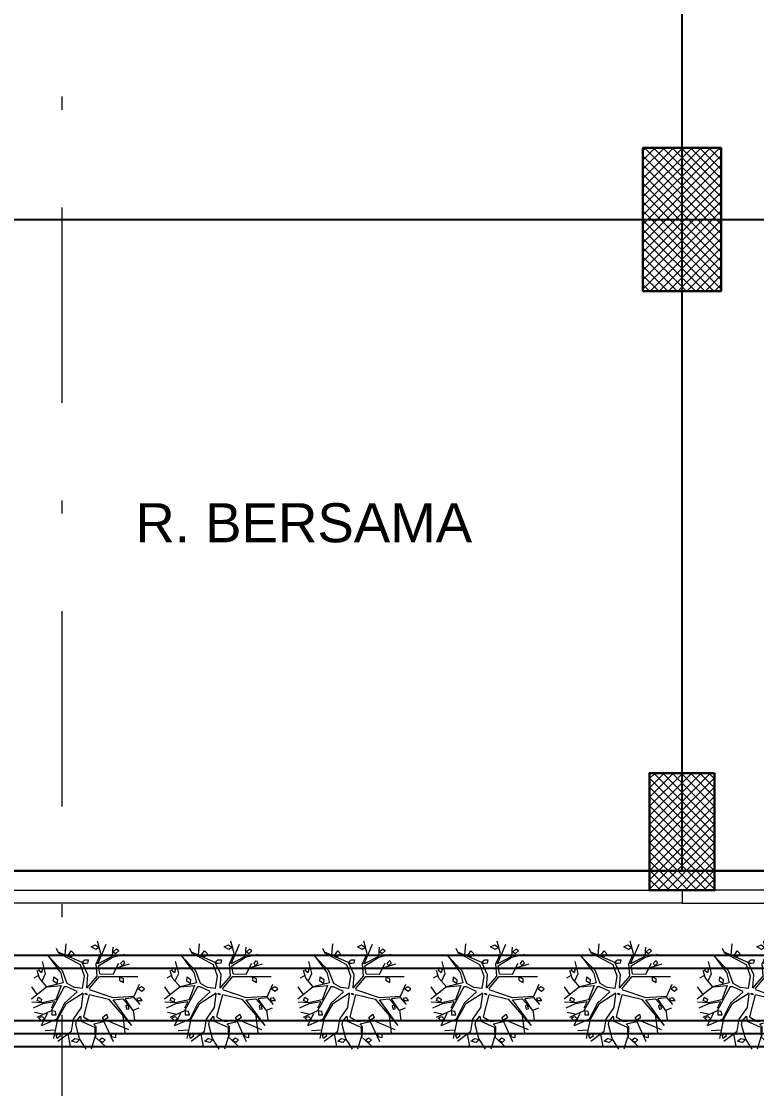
# Model space of a CAD drawing. Header units: millimetres. Extents: x -324 to 75, y -297 to 74.
# Drawn here: x -88.3 to -82.65, y -1.33 to 6.87 of the extents above; entities that cross this region are included whole.
import ezdxf

# ---------------------------------------------------------------- set-up
doc = ezdxf.new("R2010")
doc.units = ezdxf.units.MM
doc.linetypes.add('DASHDOT', pattern=[1, 0.5, -0.25, 0, -0.25])
for name, color, linetype, lineweight in [('ars', 11, 'Continuous', 0), ('KOL', 1, 'Continuous', 30), ('lan', 7, 'Continuous', 15), ('NOT', 7, 'Continuous', 20), ('POHON', 62, 'Continuous', 5)]:
    doc.layers.add(name, color=color, linetype=linetype, lineweight=lineweight)
doc.layers.add('as', color=1, linetype='Continuous', plot=False)
doc.styles.add('ATTR', font='romans.shx', dxfattribs={"width": 0.8, "height": 0.56})
doc.styles.get("Standard").update_dxf_attribs({"font": 'arial.ttf'})

# ---------------------------------------------------------------- blocks, each defined once
blk = doc.blocks.new('k1')
at = {"layer": 'ars'}
h = blk.add_hatch(dxfattribs=at)
h.set_pattern_fill('_USER', color=256, scale=0.05, angle=45, double=1, pattern_type=0)
h.set_pattern_definition([(45, (0, -5), (-0.03535534, 0.03535534), []), (135, (0, -5), (-0.03535534, -0.03535534), [])])
h.paths.add_polyline_path([(-0.3, -0.55), (0.3, -0.55), (0.3, 0.55), (-0.3, 0.55)])
at = {"layer": 'KOL'}
blk.add_lwpolyline([(-0.3, -0.55), (0.3, -0.55), (0.3, 0.55), (-0.3, 0.55)], close=True, dxfattribs=at)
blk = doc.blocks.new('k3')
at = {"layer": 'ars'}
h = blk.add_hatch(dxfattribs=at)
h.set_pattern_fill('_USER', color=256, scale=0.05, angle=45, double=1, pattern_type=0)
h.set_pattern_definition([(45, (0, -5.05), (-0.03535534, 0.03535534), []), (135, (0, -5.05), (-0.03535534, -0.03535534), [])])
h.paths.add_polyline_path([(-0.25, -0.45), (0.25, -0.45), (0.25, 0.45), (-0.25, 0.45)])
at = {"layer": 'KOL'}
blk.add_lwpolyline([(-0.25, -0.45), (0.25, -0.45), (0.25, 0.45), (-0.25, 0.45)], close=True, dxfattribs=at)
blk = doc.blocks.new('bola-3')
at = {"layer": 'POHON'}
for p, q in [((-0.045, 2.245), (-0.318, 1.803)), ((0.177, 2.226), (0.328, 1.732)), ((-1.212, 1.009), (-1.377, 1.803)), ((-1.198, 1.908), (-0.648, 1.503)), ((-0.799, 1.609), (-0.703, 2.138)), ((-0.318, 1.803), (-0.469, 1.238)), ((0.315, 1.344), (0.328, 1.767)), ((0.356, 1.785), (0.37, 1.327)), ((0.387, 1.789), (0.731, 2.125)), ((0.686, 1.115), (1.057, 1.926)), ((-1.308, 1.468), (-1.721, 1.485)), ((-0.648, 1.503), (-0.566, 1.009)), ((-0.249, 1.097), (0.301, 1.344)), ((0.37, 1.327), (0.26, 1.203)), ((0.755, 1.044), (1.69, 1.432)), ((1.553, 1.591), (1.47, 0.886)), ((-1.473, 0.674), (-2.065, 0.939)), ((-1.253, 1.009), (-1.872, 1.291)), ((-1.872, 1.274), (-1.625, 0.762)), ((-0.923, 0.357), (-1.253, 1.009)), ((-0.868, 0.392), (-1.212, 1.009)), ((-0.566, 1.009), (-0.236, 0.533)), ((-0.469, 1.238), (-0.442, 1.097)), ((-0.442, 1.097), (-0.277, 0.886)), ((-0.277, 0.886), (-0.249, 1.097)), ((-0.153, 0.921), (0.177, 1.115)), ((0.081, 0.022), (-0.153, 0.921)), ((0.177, 1.115), (0.755, 1.044)), ((0.273, 1.203), (0.686, 1.115)), ((0.879, 0.198), (1.814, 1.274)), ((1.814, 1.256), (1.057, 0.216)), ((1.883, 0.639), (1.938, 1.044)), ((-2.202, 0.551), (-1.817, 0.374)), ((-1.831, 0.815), (-2.161, 0.745)), ((-0.937, -0.313), (-1.473, 0.674)), ((-1.363, 0.339), (-1.473, 0.568)), ((-0.236, 0.533), (-0.167, -0.031)), ((1.456, 0.18), (1.869, 0.639)), ((1.869, 0.639), (1.553, 0.18)), ((1.883, 0.639), (2.13, 0.551)), ((-1.652, -0.313), (-2.285, 0.198)), ((-1.845, 0.339), (-2.271, 0.322)), ((-2.051, 0.004), (-2.271, -0.313)), ((-1.281, 0.216), (-1.845, 0.339)), ((-1.817, 0.374), (-1.35, 0.286)), ((-1.35, 0.286), (-1.363, 0.339)), ((-1.061, -0.366), (-1.281, 0.216)), ((-0.414, -0.102), (-0.923, 0.357)), ((-0.167, -0.049), (-0.868, 0.392)), ((0.081, -0.207), (1.044, 0.128)), ((0.095, 0.004), (0.879, 0.198)), ((1.044, 0.128), (1.924, 0.075)), ((1.057, 0.216), (1.456, 0.18)), ((1.553, 0.163), (1.91, 0.128)), ((1.91, 0.128), (2.158, 0.41)), ((1.924, 0.075), (2.144, -0.419)), ((-1.652, -0.313), (-1.955, -0.666)), ((-0.978, -0.472), (-1.652, -0.313)), ((-1.639, -0.313), (-1.061, -0.366)), ((-0.827, -0.313), (-0.937, -0.313)), ((-0.414, -0.119), (-0.827, -0.313)), ((-0.524, -0.278), (-0.813, -0.454)), ((-0.194, -0.243), (-0.524, -0.278)), ((-0.194, -0.243), (-0.112, -0.754)), ((-0.015, -0.26), (0.411, -0.754)), ((-0.015, -0.278), (0.026, -0.807)), ((0.081, -0.225), (0.507, -0.736)), ((-1.996, -0.772), (-2.189, -0.666)), ((-1.955, -0.666), (-2.051, -0.983)), ((-1.845, -0.56), (-1.707, -0.86)), ((-1.707, -0.86), (-1.831, -1.354)), ((-1.088, -0.913), (-0.978, -0.472)), ((-0.813, -0.454), (-1.006, -0.966)), ((-0.112, -0.754), (-0.277, -1.213)), ((0.026, -0.807), (-0.208, -1.301)), ((0.411, -0.754), (0.37, -1.248)), ((0.521, -0.842), (0.466, -1.177)), ((0.507, -0.736), (2.075, -0.736)), ((0.521, -0.842), (1.057, -0.825)), ((1.057, -0.825), (1.291, -1.283)), ((-1.625, -1.618), (-1.102, -0.913)), ((-1.006, -0.966), (-1.625, -1.6)), ((-0.277, -1.213), (-1.185, -1.706)), ((-0.208, -1.301), (-1.185, -1.724)), ((0.37, -1.248), (0.562, -1.671)), ((0.438, -1.248), (0.782, -2.059)), ((0.452, -1.265), (1.03, -1.565)), ((0.466, -1.177), (1.03, -1.53)), ((1.195, -1.089), (1.731, -1.248)), ((-1.185, -1.724), (-1.253, -1.883)), ((-0.896, -1.618), (-0.854, -2.077)), ((0.562, -1.671), (0.425, -2.182)), ((1.03, -1.53), (1.539, -1.653)), ((1.03, -1.565), (1.057, -1.936))]:
    blk.add_line(p, q, dxfattribs=at)
for points in [[(-1.226, 1.803), (-1.267, 1.662), (-1.143, 1.573), (-1.102, 1.715)], [(-0.435, 1.966), (-0.641, 1.913), (-0.504, 1.807), (-0.311, 1.842)], [(0.49, 1.882), (0.641, 1.953), (0.738, 1.864), (0.614, 1.794)], [(1.155, 1.778), (1.001, 1.734), (1.001, 1.602), (1.155, 1.624)], [(-1.735, 1.009), (-1.886, 1.062), (-1.982, 0.956), (-1.845, 0.903)], [(0.691, 1.051), (0.622, 0.941), (0.794, 0.809), (0.846, 0.963)], [(-1.441, 0.676), (-1.441, 0.831), (-1.269, 0.831), (-1.303, 0.698)], [(1.671, 0.412), (1.585, 0.478), (1.62, 0.61), (1.706, 0.588)], [(-1.9, 0.322), (-2.051, 0.251), (-1.996, 0.11), (-1.872, 0.198)], [(-0.002, 0.022), (-0.07, 0.004), (-0.084, -0.049), (-0.029, -0.031)], [(2.034, 0.163), (2.075, 0.251), (2.254, 0.251), (2.171, 0.145)], [(2.099, -0.225), (2.237, -0.137), (2.347, -0.225), (2.223, -0.313)], [(-1.236, -0.454), (-1.374, -0.543), (-1.36, -0.719), (-1.222, -0.613)], [(1.319, -0.706), (1.319, -0.582), (1.484, -0.494), (1.484, -0.635)], [(-1.872, -0.878), (-1.982, -0.983), (-1.941, -1.107), (-1.831, -1.036)], [(-0.167, -1.261), (-0.167, -1.367), (-0.098, -1.42), (0.04, -1.42), (0.012, -1.279), (-0.07, -1.261)], [(1.43, -1.175), (1.379, -1.285), (1.482, -1.396), (1.534, -1.285)], [(-0.667, -1.528), (-0.753, -1.638), (-0.65, -1.792), (-0.53, -1.66)], [(1.069, -1.748), (1.173, -1.682), (1.293, -1.792), (1.19, -1.858)], [(0.485, -1.924), (0.347, -1.836), (0.158, -1.947), (0.33, -2.035)]]:
    blk.add_lwpolyline(points, close=True, dxfattribs=at)
at = {"layer": 'POHON', "style": 'ATTR', "width": 0.8, "flags": 9}
blk.add_attdef('ESTCODE', (-0.07, 0.004), '', height=0.00000926, dxfattribs=at)
blk = doc.blocks.new('A-2')
blk.add_line((-5.7828, -0.2323), (6.5172, -0.2323))
for points in [[(6.5172, 0.4677), (-5.7828, 0.4677), (-5.7828, -0.1323), (6.5172, -0.1323)], [(6.4172, 0.3677), (-5.6828, 0.3677), (-5.6828, -0.0323), (6.4172, -0.0323)]]:
    blk.add_lwpolyline(points, close=True)
at = {"layer": 'as'}
for p, q in [((0.3672, 1.1177), (0.3672, 14.2177)), ((-36.8328, 6.1177), (37.5672, 6.1177)), ((-36.8328, 1.1177), (37.5672, 1.1177)), ((37.5672, 1.1177), (-36.8328, 1.1177))]:
    blk.add_line(p, q, dxfattribs=at)
at = {"layer": 'lan'}
for points in [[(-5.7828, 0.9677), (0.3672, 0.9677), (0.3672, 0.8677), (-5.7828, 0.8677)], [(6.5172, 0.9677), (0.3672, 0.9677), (0.3672, 0.8677), (6.5172, 0.8677)]]:
    blk.add_lwpolyline(points, close=True, dxfattribs=at)
at = {"layer": 'KOL'}
blk.add_blockref('k1', (0.3672, 6.1177), dxfattribs=at)
at = {"layer": 'KOL', "rotation": 180}
blk.add_blockref('k3', (0.3672, 1.4177), dxfattribs=at)
at = {"layer": 'POHON', "linetype": 'ByBlock', "lineweight": -3, "xscale": -0.1875, "yscale": 0.1875, "zscale": 0.1875, "rotation": 180}
for p in [(-4.1986, 0.1677), (-3.1764, 0.1677), (-2.1542, 0.1677), (-1.1319, 0.1677), (-0.1097, 0.1677), (0.9125, 0.1677)]:
    blk.add_blockref('bola-3', p, dxfattribs=at)

msp = doc.modelspace()

# ---------------------------------------------------------------- linework, layer by layer
at = {"layer": 'NOT', "linetype": 'DASHDOT', "ltscale": 3}
msp.add_line((-87.9853, 20.9388), (-87.9853, -6.0794), dxfattribs=at)

# ---------------------------------------------------------------- block references
msp.add_blockref('A-2', (-83.5933, -0.772))

# ---------------------------------------------------------------- texts
at = {"layer": 'NOT', "insert": (-87.4767, 2.8629), "char_height": 0.3, "attachment_point": 7}
msp.add_mtext_dynamic_manual_height_columns('\\pi0.054533;R. BERSAMA', width=2.661726, gutter_width=1, heights=[0], dxfattribs=at)

doc.saveas('drawing.dxf')
